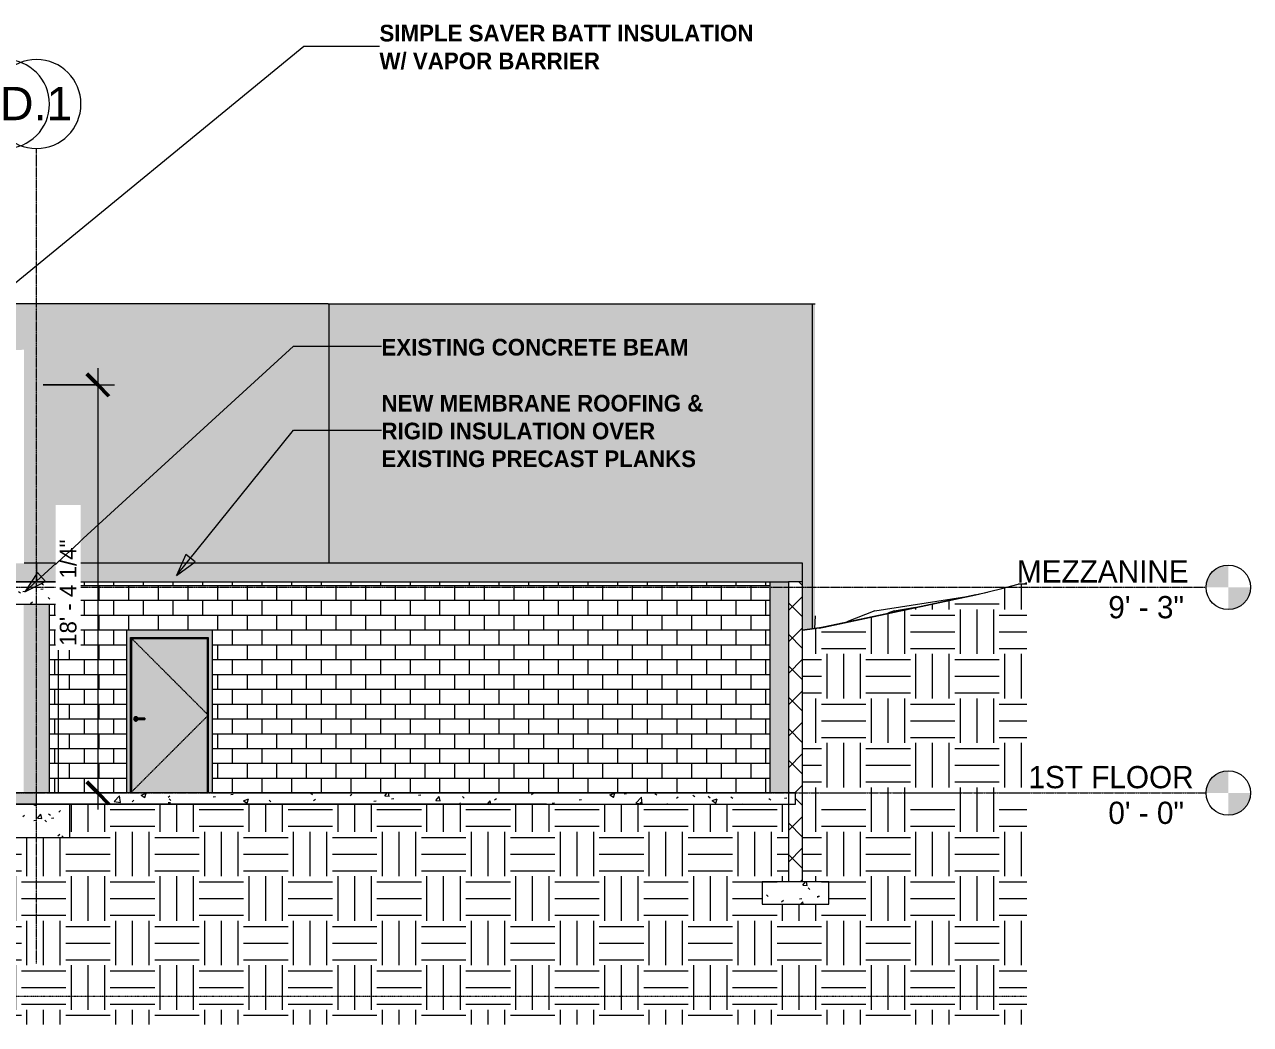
# Model space of a CAD drawing. Header units: inches. Extents: x -12060 to -7983, y -201 to 456.
# Drawn here: x -10807 to -10145, y -125 to 415 of the extents above; entities that cross this region are included whole.
import ezdxf

# ---------------------------------------------------------------- set-up
doc = ezdxf.new("R2010")
doc.units = ezdxf.units.IN
doc.header["$MEASUREMENT"] = 0
for name, pattern in [('Aligning Line 1_8_', [0.25, 0.125, -0.125]), ('Dash 1_16_', [0.125, 0.0625, -0.0625]), ('Grid Line 1_2_', [0.875, 0.5, -0.125, 0.125, -0.125])]:
    doc.linetypes.add(name, pattern=pattern)
for name, color, linetype, lineweight in [('A-ANNO-DIMS', 211, 'Continuous', 9), ('A-ANNO-DIMS-96', 211, 'Continuous', 9), ('A-DOOR', 31, 'Continuous', 13), ('A-DOOR-FRAM', 31, 'Continuous', 13), ('A-FLOR-LEVL', 51, 'Continuous', 9), ('A-ROOF', 132, 'Continuous', 13), ('A-WALL', 113, 'Continuous', 13), ('A-WALL-PATT', 111, 'Continuous', 13), ('C-BLDG-PADS', 91, 'Continuous', 13), ('C-TOPO', 7, 'Continuous', 9), ('G-ANNO-SYMB', 111, 'Aligning Line 1_8_', 9), ('G-ANNO-TEXT', 231, 'Continuous', 9), ('S-BEAM', 12, 'Continuous', 13), ('S-COLS', 52, 'Continuous', 13), ('S-FNDN', 32, 'Continuous', 13), ('S-GRID', 1, 'Continuous', 9), ('S-GRID-IDEN', 1, 'Continuous', 9)]:
    doc.layers.add(name, color=color, linetype=linetype, lineweight=lineweight)
doc.styles.add('Arial', font='arial.ttf', dxfattribs={"height": 18})
doc.styles.add('Century Gothic', font='ufonts.com_century-gothic.ttf', dxfattribs={"height": 12})
doc.styles.add('Century Gothic_1', font='ufonts.com_century-gothic.ttf', dxfattribs={"height": 9})
doc.styles.add('Century Gothic_B', font='GOTHICB.TTF', dxfattribs={"height": 9})
doc.dimstyles.new('OD__1_16__Tol__', dxfattribs={"dimscale": 12, "dimtxt": 9.397514, "dimasz": 1, "dimexe": 0.75, "dimexo": 0.5, "dimgap": 0.75, "dimtad": 1, "dimdec": 4, "dimrnd": 0.0625, "dimzin": 3, "dimdsep": 46, "dimlunit": 4, "dimtxsty": 'Century Gothic_1', "dimblk1": 'OBLIQUE', "dimblk2": 'OBLIQUE', "dimsah": 1, "dimcen": 0.09, "dimdle": 0.75, "dimazin": 0, "dimtfac": 1, "dimtdec": 4, "dimtix": 1, "dimtmove": 0, "dimatfit": 3, "dimfxl": 1, "dimtvp": 1, "dimtfill": 1, "dimfrac": 2, "dimtolj": 1, "dimtzin": 0, "dimarcsym": 2})
pattern_1 = [(50, (-11096.608, 126), (27.5427, -2.4099), [2.88, -31.68]), (355, (-11096.608, 126), (-5.3278, 28.8843), [2.304, -25.344]), (100.451, (-11094.313, 125.8), (22.2153, 26.4739), [2.448, -26.924]), (46.184, (-11096.608, 133.68), (40.9819, -6.3564), [4.32, -47.52]), (96.636, (-11093.193, 133.15), (35.8907, 37.4062), [3.671, -40.386]), (351.184, (-11096.61, 133.68), (35.891, 37.4062), [3.456, -38.016]), (21, (-11092.768, 131.76), (22.92104, -15.4607), [2.88, -31.68]), (326, (-11092.768, 131.76), (9.3435, 27.8457), [2.304, -25.344]), (71.451, (-11090.858, 130.472), (32.2648, 12.3844), [2.448, -26.924]), (37.5, (-11096.608, 126), (0.46686, 12.78271), [1.267, -23.77, 1.267, -24.461, -25.44]), (37.5, (-11096.608, 126), (0.46686, 12.78271), [-50.765, 1.267, -24.173]), (7.5, (-11096.608, 126), (10.1016, 15.1451), [1.267, -13.402, 1.267, -23.194, -9.696]), (7.5, (-11096.608, 126), (10.1016, 15.1451), [-39.13, 1.267, -8.429]), (327.5, (-11105.171, 126), (20.49916, -0.86578), [1.267, -8.333, 1.267, -28.685, -39.744]), (327.5, (-11105.171, 126), (20.49916, -0.86578), [-39.552, 1.267, -38.477]), (317.5, (-11109.011, 126), (22.3948, 3.8443), [1.267, -11.213, 1.267, -18.624, -28.224]), (317.5, (-11109.011, 126), (22.3948, 3.8443), [-32.371, 1.267, -26.957])]
pattern_2 = [(0, (-11096.608, 126), (24, 24), [24, -24]), (0, (-11096.608, 135), (24, 24), [24, -24]), (0, (-11096.608, 144), (24, 24), [24, -24]), (90, (-11093.608, 147), (-24, 24), [24, -24]), (90, (-11084.608, 147), (-24, 24), [24, -24]), (90, (-11075.608, 147), (-24, 24), [24, -24])]

# ---------------------------------------------------------------- blocks, each defined once
blk = doc.blocks.new('Conc Beam - Conc Beam-1196117-BUILDING SECTION - NORTH_SOUTH - LOOKING EAST')
at = {"layer": 'S-BEAM', "lineweight": 9}
h = blk.add_hatch(dxfattribs=at)
h.set_pattern_fill('FP_2', color=8, style=0, pattern_type=2)
h.set_pattern_definition(pattern_1)
h.paths.add_polyline_path([(-10811.9, 102), (-10787.9, 102), (-10784.9, 104), (-10784.9, 114), (-10815.9, 114), (-10815.9, 104.67)], flags=0)
for p, q in [((-10784.9, 114), (-10815.9, 114)), ((-10815.9, 114), (-10815.9, 104.67)), ((-10784.9, 104), (-10784.9, 114)), ((-10815.9, 104.67), (-10811.9, 102)), ((-10811.9, 102), (-10787.9, 102)), ((-10787.9, 102), (-10784.9, 104))]:
    blk.add_line(p, q, dxfattribs=at)
blk = doc.blocks.new('Walls 1 - Walls 1-1277454-BUILDING SECTION - NORTH_SOUTH - LOOKING EAST')
at = {"layer": 'A-ROOF', "lineweight": 9}
for points in [[(-11921.31, -32.97), (-11915.82, -32.89), (-11915.82, 264), (-11927.3, 264), (-11927.3, -32.92)], [(-10642.37, 124), (-10642.37, 264), (-10642.99, 264), (-10642.99, 124)], [(-10386.77, 87.86), (-10381.41, 88.66), (-10381.41, 264), (-10642.37, 264), (-10642.37, 124), (-10386.77, 124), (-10386.77, 89.58)], [(-10381.41, 88.66), (-10380.37, 88.81), (-10380.08, 95.68), (-10380.08, 264), (-10381.41, 264), (-10381.41, 89.58)], [(-11323.4, 0), (-11264.9, 0), (-11264.9, 84), (-11324.4, 84), (-11324.4, 83), (-11323.4, 83), (-11323.4, 80)]]:
    blk.add_hatch(color=254, dxfattribs=at).paths.add_polyline_path(points, flags=0)
h = blk.add_hatch(color=254, dxfattribs=at)
h.paths.add_polyline_path([(-11810.77, -31.51), (-11774.15, -31.03), (-11774.15, -6), (-11810.77, -6.01), (-11810.77, -31.37)], flags=0)
h.paths.add_polyline_path([(-11774.15, 0), (-11774.15, 90), (-11778.92, 90), (-11778.92, 0)], flags=0)
h.paths.add_polyline_path([(-11842.92, 0), (-11842.92, 102), (-11840.92, 102), (-11840.92, 98), (-11840.67, 98), (-11840.64, 139.44), (-11840.57, 139.62), (-11840.45, 139.78), (-11840.29, 139.9), (-11840.11, 139.97), (-11839.72, 140), (-11782.57, 140), (-11782.45, 140.08), (-11782.29, 140.1), (-11782.07, 140.06), (-11781.91, 140), (-11774.95, 139.97), (-11774.77, 139.9), (-11774.62, 139.78), (-11774.5, 139.62), (-11774.41, 139.37), (-11774.4, 139.25), (-11774.42, 139.06), (-11774.5, 138.87), (-11774.71, 138.64), (-11774.9, 138.55), (-11774.95, 138.53), (-11774.9, 138.5), (-11774.65, 138.5), (-11774.65, 102), (-11774.15, 102), (-11774.15, 168.34), (-11774.79, 168.34), (-11774.74, 168.29), (-11774.87, 168.17), (-11774.58, 167.85), (-11774.94, 167.52), (-11775.76, 168.44), (-11783.4, 168.44), (-11783.35, 176.85), (-11783.36, 176.87), (-11783.69, 177.24), (-11783.33, 177.56), (-11783.04, 177.24), (-11782.91, 177.36), (-11783, 177.46), (-11774.15, 177.46), (-11774.15, 264), (-11915.82, 264), (-11915.82, 0), (-11849.41, 0)], flags=0)
h.paths.add_polyline_path([(-11839.17, 98), (-11837.67, 98), (-11837.67, 103), (-11839.17, 103), (-11839.17, 100.6)], flags=0)
h.paths.add_polyline_path([(-11822.65, 98), (-11785.67, 98), (-11785.67, 103), (-11822.65, 103), (-11822.65, 100.6)], flags=0)
h.paths.add_polyline_path([(-11823.65, 98), (-11823.65, 103), (-11836.17, 103), (-11836.17, 98)], flags=0)
h.paths.add_polyline_path([(-11784.17, 98), (-11782.67, 98), (-11782.67, 103), (-11784.17, 103), (-11784.17, 98.84)], flags=0)
h.paths.add_polyline_path([(-11781.17, 98), (-11780.92, 98), (-11780.92, 102), (-11775.65, 102), (-11775.65, 103), (-11781.17, 103), (-11781.17, 100.6)], flags=0)
h.paths.add_polyline_path([(-11822.65, 104), (-11785.67, 104), (-11785.67, 108), (-11822.65, 108), (-11822.65, 107.65)], flags=0)
h.paths.add_polyline_path([(-11780.92, 104), (-11775.65, 104), (-11775.65, 108), (-11781.17, 108), (-11781.17, 104)], flags=0)
h.paths.add_polyline_path([(-11839.17, 104), (-11837.67, 104), (-11837.67, 108), (-11839.17, 108), (-11839.17, 104.13)], flags=0)
h.paths.add_polyline_path([(-11782.67, 104), (-11782.67, 108), (-11784.17, 108), (-11784.17, 104), (-11782.89, 104)], flags=0)
h.paths.add_polyline_path([(-11836.17, 104), (-11823.65, 104), (-11823.65, 108), (-11836.17, 108), (-11836.17, 107.65)], flags=0)
h.paths.add_polyline_path([(-11782.67, 109), (-11782.67, 113), (-11784.17, 113), (-11784.17, 109), (-11782.89, 109)], flags=0)
h.paths.add_polyline_path([(-11823.65, 109), (-11823.65, 113), (-11836.17, 113), (-11836.17, 109), (-11829.94, 109)], flags=0)
h.paths.add_polyline_path([(-11822.65, 109), (-11785.67, 109), (-11785.67, 113), (-11822.65, 113), (-11822.65, 111.18)], flags=0)
h.paths.add_polyline_path([(-11775.65, 109), (-11775.65, 113), (-11781.17, 113), (-11781.17, 109), (-11778.02, 109)], flags=0)
h.paths.add_polyline_path([(-11837.67, 109), (-11837.67, 113), (-11839.17, 113), (-11839.17, 109)], flags=0)
h.paths.add_polyline_path([(-11837.67, 114), (-11837.67, 118), (-11839.17, 118), (-11839.17, 114)], flags=0)
h.paths.add_polyline_path([(-11823.65, 114), (-11823.65, 118), (-11836.17, 118), (-11836.17, 114), (-11829.94, 114)], flags=0)
h.paths.add_polyline_path([(-11822.65, 114), (-11785.67, 114), (-11785.67, 118), (-11822.65, 118), (-11822.65, 114.7)], flags=0)
h.paths.add_polyline_path([(-11781.17, 114), (-11775.65, 114), (-11775.65, 118), (-11781.17, 118), (-11781.17, 114.7)], flags=0)
h.paths.add_polyline_path([(-11784.17, 114), (-11782.67, 114), (-11782.67, 118), (-11784.17, 118), (-11784.17, 114.7)], flags=0)
h.paths.add_polyline_path([(-11822.65, 119), (-11785.67, 119), (-11785.67, 123), (-11822.65, 123), (-11822.65, 121.75)], flags=0)
h.paths.add_polyline_path([(-11778.34, 119), (-11775.65, 119), (-11775.65, 123), (-11781.17, 123), (-11781.17, 119)], flags=0)
h.paths.add_polyline_path([(-11784.17, 119), (-11782.67, 119), (-11782.67, 123), (-11784.17, 123), (-11784.17, 121.75)], flags=0)
h.paths.add_polyline_path([(-11836.17, 119), (-11823.65, 119), (-11823.65, 123), (-11836.17, 123), (-11836.17, 121.75)], flags=0)
h.paths.add_polyline_path([(-11839.17, 119), (-11837.67, 119), (-11837.67, 123), (-11839.17, 123), (-11839.17, 121.75)], flags=0)
h.paths.add_polyline_path([(-11816.96, 124), (-11785.67, 124), (-11785.67, 128), (-11822.65, 128), (-11822.65, 124)], flags=0)
h.paths.add_polyline_path([(-11836.17, 124), (-11823.65, 124), (-11823.65, 128), (-11836.17, 128), (-11836.17, 125.27)], flags=0)
h.paths.add_polyline_path([(-11839.17, 124), (-11837.67, 124), (-11837.67, 128), (-11839.17, 128), (-11839.17, 125.27)], flags=0)
h.paths.add_polyline_path([(-11775.65, 124), (-11775.65, 128), (-11781.17, 128), (-11781.17, 124), (-11778.02, 124)], flags=0)
h.paths.add_polyline_path([(-11784.17, 124), (-11782.67, 124), (-11782.67, 128), (-11784.17, 128), (-11784.17, 125.27)], flags=0)
h.paths.add_polyline_path([(-11838.23, 129), (-11837.67, 129), (-11837.7, 133), (-11839.17, 133), (-11839.17, 129)], flags=0)
h.paths.add_polyline_path([(-11797.49, 129), (-11785.67, 129), (-11785.67, 132.5), (-11822.65, 132.5), (-11822.65, 129), (-11803.98, 129)], flags=0)
h.paths.add_polyline_path([(-11778.02, 129), (-11775.65, 129), (-11775.65, 133), (-11777.44, 133), (-11777.5, 132.87), (-11777.62, 132.72), (-11777.77, 132.6), (-11778.02, 132.52), (-11778.34, 132.5), (-11781.17, 132.5), (-11781.17, 129), (-11779.76, 129)], flags=0)
h.paths.add_polyline_path([(-11784.17, 129), (-11782.67, 129), (-11782.67, 132.5), (-11784.17, 132.5), (-11784.17, 130.64)], flags=0)
h.paths.add_polyline_path([(-11836.17, 129), (-11823.65, 129), (-11823.65, 132.5), (-11836.17, 132.5), (-11836.17, 132.32)], flags=0)
h.paths.add_polyline_path([(-11836.92, 134), (-11823.65, 134), (-11823.65, 138.5), (-11839.17, 138.5), (-11839.17, 134), (-11837.11, 134)], flags=0)
h.paths.add_polyline_path([(-11783.61, 134), (-11782.67, 134), (-11782.67, 138.5), (-11822.65, 138.5), (-11822.65, 134), (-11784.39, 134)], flags=0)
h.paths.add_polyline_path([(-11781.17, 134), (-11775.65, 134), (-11775.65, 138.5), (-11781.17, 138.46), (-11781.17, 134.4)], flags=0)
at = {"layer": 'A-ROOF', "color": 8, "lineweight": 9}
for p, q in [((-11927.3, 264), (-11915.82, 264)), ((-11915.82, 264), (-11774.15, 264)), ((-11915.82, 264), (-11915.82, -32.89)), ((-11774.15, 177.46), (-11774.15, 264)), ((-10643.01, 264), (-10642.37, 264)), ((-10642.37, 264), (-10381.41, 264)), ((-10642.37, 124), (-10642.37, 264)), ((-10381.41, 264), (-10380.08, 264)), ((-10381.41, 88.66), (-10381.41, 264)), ((-11774.15, 102), (-11774.15, 168.34)), ((-11774.15, 0), (-11774.15, 90)), ((-11774.15, -31.03), (-11774.15, -6))]:
    blk.add_line(p, q, dxfattribs=at)
blk = doc.blocks.new('Door-Passage-Single-Flush - 42_ x 84_-1396077-BUILDING SECTION - NORTH_SOUTH - LOOKING EAST')
at = {"layer": 'A-DOOR', "lineweight": 9}
h = blk.add_hatch(color=33, dxfattribs=at)
h.paths.add_polyline_path([(-10749.02, 0), (-10708.27, 0), (-10708.27, 83.38), (-10749.02, 83.38), (-10749.02, 2.58)], flags=0)
h.paths.add_polyline_path([(-10746.79, 38.82), (-10747.1, 38.86), (-10747.38, 38.98), (-10747.63, 39.16), (-10747.81, 39.41), (-10747.93, 39.69), (-10747.97, 40), (-10747.93, 40.31), (-10747.73, 40.69), (-10747.63, 40.84), (-10747.38, 41.02), (-10747.1, 41.14), (-10746.79, 41.18), (-10746.48, 41.14), (-10746.2, 41.02), (-10745.96, 40.84), (-10745.77, 40.59), (-10745.65, 40.39), (-10741.97, 40.38), (-10741.97, 39.61), (-10745.69, 39.61), (-10745.77, 39.41), (-10746, 39.13), (-10746.2, 38.98), (-10746.48, 38.86)], flags=0)
h = blk.add_hatch(color=10, dxfattribs=at)
h.paths.add_polyline_path([(-10746.1, 39.61), (-10746.14, 39.66), (-10746.11, 39.62)], flags=0)
h.paths.add_polyline_path([(-10746.79, 38.82), (-10746.48, 38.86), (-10746.2, 38.98), (-10745.96, 39.16), (-10745.77, 39.41), (-10745.72, 39.61), (-10746.17, 39.62), (-10746.44, 39.62), (-10746.79, 39.64), (-10746.99, 39.74), (-10747.03, 39.8), (-10747.03, 40.2), (-10746.86, 40.35), (-10746.68, 40.39), (-10746.35, 40.35), (-10745.91, 40.39), (-10745.69, 40.39), (-10745.85, 40.69), (-10746, 40.87), (-10746.2, 41.02), (-10746.48, 41.14), (-10746.79, 41.18), (-10747.1, 41.14), (-10747.38, 41.02), (-10747.63, 40.84), (-10747.81, 40.59), (-10747.93, 40.31), (-10747.97, 40), (-10747.93, 39.69), (-10747.81, 39.41), (-10747.63, 39.16), (-10747.38, 38.98), (-10747.1, 38.86)], flags=0)
h.paths.add_polyline_path([(-10746.1, 39.8), (-10746.14, 40.07), (-10746.16, 40), (-10746.13, 39.9)], flags=0)
h = blk.add_hatch(color=10, dxfattribs=at)
h.paths.add_polyline_path([(-10746.47, 40), (-10746.1, 39.66), (-10746.13, 39.9), (-10746.16, 40), (-10746.38, 40)], flags=0)
h.paths.add_polyline_path([(-10746.1, 39.61), (-10746.48, 40), (-10747.05, 40), (-10746.99, 39.74), (-10746.86, 39.65), (-10746.68, 39.61), (-10746.35, 39.65), (-10746.17, 39.62)], flags=0)
h = blk.add_hatch(color=10, dxfattribs=at)
h.paths.add_polyline_path([(-10746.48, 40), (-10746.46, 40.01), (-10746.17, 40.38), (-10746.44, 40.38), (-10746.79, 40.36), (-10746.99, 40.26), (-10747.04, 40.12), (-10747.02, 40), (-10746.48, 40)], flags=0)
h.paths.add_polyline_path([(-10746.16, 40), (-10746.1, 40.34), (-10746.14, 40.34), (-10746.47, 40), (-10746.23, 40)], flags=0)
for points in [[(-10746.1, 40), (-10741.97, 40), (-10741.97, 40.39), (-10746.1, 40.38), (-10746.1, 40.06)], [(-10745.72, 39.61), (-10741.97, 39.62), (-10741.97, 40), (-10746.1, 40), (-10746.09, 39.61), (-10745.77, 39.61)]]:
    blk.add_hatch(color=10, dxfattribs=at).paths.add_polyline_path(points, flags=0)
at = {"layer": 'A-DOOR-FRAM', "lineweight": 9}
for points in [[(-10749.65, 0), (-10749.65, 84), (-10707.65, 84), (-10707.65, 0), (-10705.65, 0), (-10705.65, 88), (-10751.65, 88), (-10751.65, 0)], [(-10749.65, 0), (-10749.02, 0), (-10749.02, 83.38), (-10708.27, 83.38), (-10708.27, 0), (-10707.65, 0), (-10707.65, 84), (-10749.65, 84), (-10749.65, 1.97)]]:
    blk.add_hatch(color=254, dxfattribs=at).paths.add_polyline_path(points, flags=0)
at = {"layer": 'A-DOOR', "color": 8, "linetype": 'Dash 1_16_', "lineweight": 9}
for p, q in [((-10749.65, 84), (-10707.65, 42)), ((-10707.65, 42), (-10749.65, 0))]:
    blk.add_line(p, q, dxfattribs=at)
at = {"layer": 'A-DOOR', "color": 8, "lineweight": 9}
for p, q in [((-10741.97, 40.39), (-10746.1, 40.39)), ((-10741.97, 40.39), (-10741.97, 40)), ((-10741.97, 40), (-10741.97, 39.61)), ((-10746.1, 39.61), (-10741.97, 39.61))]:
    blk.add_line(p, q, dxfattribs=at)
at = {"layer": 'A-DOOR', "color": 8, "lineweight": 9, "flags": 128}
for points in [[(-10746.1, 40.39), (-10746.13, 40.39), (-10746.15, 40.39), (-10746.17, 40.39), (-10746.2, 40.39), (-10746.22, 40.39), (-10746.24, 40.39), (-10746.26, 40.39), (-10746.29, 40.39), (-10746.31, 40.39), (-10746.33, 40.39), (-10746.35, 40.39), (-10746.37, 40.39), (-10746.4, 40.39), (-10746.42, 40.39), (-10746.44, 40.39), (-10746.45, 40.39), (-10746.47, 40.39), (-10746.49, 40.39), (-10746.51, 40.39), (-10746.53, 40.39), (-10746.54, 40.39), (-10746.56, 40.39), (-10746.57, 40.39), (-10746.59, 40.39), (-10746.6, 40.39), (-10746.61, 40.39), (-10746.62, 40.39), (-10746.63, 40.39), (-10746.64, 40.39), (-10746.65, 40.39), (-10746.66, 40.39), (-10746.67, 40.39), (-10746.67, 40.39), (-10746.68, 40.39), (-10746.68, 40.39), (-10746.69, 40.39), (-10746.69, 40.39), (-10746.69, 40.39), (-10746.69, 40.39)], [(-10746.69, 39.61), (-10746.69, 39.61), (-10746.69, 39.61), (-10746.69, 39.61), (-10746.68, 39.61), (-10746.68, 39.61), (-10746.68, 39.61), (-10746.67, 39.61), (-10746.66, 39.61), (-10746.65, 39.61), (-10746.65, 39.61), (-10746.64, 39.61), (-10746.63, 39.61), (-10746.61, 39.61), (-10746.6, 39.61), (-10746.59, 39.61), (-10746.58, 39.61), (-10746.56, 39.61), (-10746.55, 39.61), (-10746.53, 39.61), (-10746.51, 39.61), (-10746.5, 39.61), (-10746.48, 39.61), (-10746.46, 39.61), (-10746.44, 39.61), (-10746.42, 39.61), (-10746.4, 39.61), (-10746.38, 39.61), (-10746.36, 39.61), (-10746.34, 39.61), (-10746.32, 39.61), (-10746.29, 39.61), (-10746.27, 39.61), (-10746.25, 39.61), (-10746.23, 39.61), (-10746.2, 39.61), (-10746.18, 39.61), (-10746.16, 39.61), (-10746.13, 39.61), (-10746.11, 39.61), (-10746.1, 39.61)]]:
    blk.add_lwpolyline(points, dxfattribs=at)
at = {"layer": 'A-DOOR', "color": 8, "lineweight": 9}
for centre, radius, start, end in [((-10746.79, 40), 1.18, 19.63434, 180), ((-10746.79, 40), 1.18, 180, 340.43675), ((-10746.69, 40), 0.394, 150, 180), ((-10746.69, 40), 0.394, 180, 210), ((-10746.69, 40), 0.394, 90, 105), ((-10746.69, 40), 0.394, 255, 270)]:
    blk.add_arc(centre, radius, start, end, dxfattribs=at)
at = {"layer": 'A-DOOR-FRAM', "color": 8, "lineweight": 9}
for p, q in [((-10749.65, 84), (-10707.65, 84)), ((-10749.65, 0), (-10749.65, 84)), ((-10749.02, 83.38), (-10708.27, 83.38)), ((-10749.02, 0), (-10749.02, 83.38)), ((-10708.27, 83.38), (-10708.27, 0)), ((-10707.65, 84), (-10707.65, 0))]:
    blk.add_line(p, q, dxfattribs=at)
blk = doc.blocks.new('Level - Level Head - Circle-50818-BUILDING SECTION - NORTH_SOUTH - LOOKING EAST')
at = {"layer": 'A-FLOR-LEVL'}
h = blk.add_hatch(color=256, dxfattribs=at)
edge = h.paths.add_edge_path(flags=0)
edge.add_line((-10156.98, 0), (-10168.98, 0))
edge.add_arc((-10156.98, 0), 12, 90, 180, ccw=False)
edge.add_line((-10156.98, 12), (-10156.98, 0))
h = blk.add_hatch(color=256, dxfattribs=at)
edge = h.paths.add_edge_path(flags=0)
edge.add_line((-10156.98, -12), (-10156.98, 0))
edge.add_line((-10156.98, 0), (-10144.98, 0))
edge.add_arc((-10156.98, 0), 12, 270, 360, ccw=False)
blk.add_circle((-10156.98, 0), 12, dxfattribs=at)
blk = doc.blocks.new('Grid - Grid Head - Circle-50561-BUILDING SECTION - NORTH_SOUTH - LOOKING EAST')
at = {"layer": 'S-GRID-IDEN'}
for start, end in [(360, 180), (180, 360)]:
    blk.add_arc((-10800.4, 371.84), 24, start, end, dxfattribs=at)
blk = doc.blocks.new('DIMBLOCK1-BUILDING SECTION - NORTH_SOUTH - LOOKING EAST')
at = {"layer": 'A-ANNO-DIMS-96', "lineweight": 50}
for p, q in [((-10767.29, 220.22), (-10773.29, 226.22)), ((-10767.29, 220.22), (-10761.29, 214.22)), ((-10767.29, 0), (-10773.29, 6)), ((-10767.29, 0), (-10761.29, -6))]:
    blk.add_line(p, q, dxfattribs=at)
at = {"layer": 'A-ANNO-DIMS-96'}
for p, q in [((-10767.29, 229.22), (-10767.29, -9)), ((-10796.85, 220.22), (-10758.29, 220.22)), ((-10767.29, 220.22), (-10796.85, 220.22)), ((-10764.81, 0), (-10776.29, 0)), ((-10767.29, 0), (-10764.81, 0))]:
    blk.add_line(p, q, dxfattribs=at)
at = {"layer": 'A-ANNO-DIMS-96', "color": 0, "insert": (-10787.83, 79.38), "char_height": 9, "width": 73.7481, "attachment_point": 1, "rotation": 90, "line_spacing_factor": 0.984502, "style": 'Century Gothic_1', "bg_fill": 3, "box_fill_scale": 1.25, "bg_fill_color": 256, "bg_fill_true_color": 13158600, "bg_fill_transparency": 0}
blk.add_mtext('18\' - 4 1/4"', dxfattribs=at)
blk = doc.blocks.new('_Oblique')
at = {"color": 0, "linetype": 'ByBlock', "lineweight": -2}
blk.add_line((-0.5, -0.5), (0.5, 0.5), dxfattribs=at)

msp = doc.modelspace()

# ---------------------------------------------------------------- hatches: boundary and pattern name
at = {"layer": 'A-ROOF', "lineweight": 9}
for color, points in [(8, [(-10813.07721, 114), (-10800.39539, 114), (-10800.39539, 124), (-10817.39539, 124), (-10817.39539, 114), (-10815.89539, 114)]), (161, [(-10800.39539, 114), (-10386.77039, 114), (-10386.77039, 124), (-10800.39539, 124)])]:
    msp.add_hatch(color=color, dxfattribs=at).paths.add_polyline_path(points, flags=0)
at = {"layer": 'A-WALL'}
msp.add_hatch(color=254, dxfattribs=at).paths.add_polyline_path([(-10394.39539, 0), (-10394.39539, 114), (-10404.39539, 114), (-10404.39539, 0)], flags=0)
at = {"layer": 'A-WALL-PATT', "lineweight": 9}
h = msp.add_hatch(dxfattribs=at)
h.set_pattern_fill('FP_9', color=9, style=0, pattern_type=2)
h.set_pattern_definition([(0, (-11774.145, 0), (0, 8), []), (90, (-11774.145, 0), (-8, 8), [8, -8])])
h.paths.add_polyline_path([(-11774.14539, -31.02607), (-11768.39539, -30.95022), (-11768.39539, -30), (-11770.64539, -30), (-11770.64539, -6), (-11774.14539, -6), (-11774.14539, -30.8447)], flags=0)
h.paths.add_polyline_path([(-11750.41492, 0), (-11420.89539, 0), (-11420.89539, 111), (-11376.70054, 111), (-11376.70054, 150.875), (-11375.88804, 150.875), (-11375.88804, 151.875), (-11353.01304, 151.875), (-11353.01304, 150.875), (-11352.20054, 150.875), (-11352.20054, 145.25), (-11351.20054, 145.21593), (-11351.20054, 143.25), (-11352.20054, 143.25), (-11352.20054, 141.75), (-11351.20054, 141.71651), (-11351.20054, 141.25), (-11352.20054, 141.25), (-11352.20054, 130.25), (-11351.20054, 130.21593), (-11351.20054, 128.25), (-11352.20054, 128.25), (-11352.20054, 111), (-11304.70054, 111), (-11304.70054, 150.875), (-11303.88804, 150.875), (-11303.88804, 151.875), (-11281.01304, 151.875), (-11281.01304, 150.875), (-11280.20054, 150.875), (-11280.20054, 145.25), (-11279.20054, 145.21593), (-11279.20054, 143.25), (-11280.20054, 143.25), (-11280.20054, 141.75), (-11279.20054, 141.71651), (-11279.20054, 141.25), (-11280.20054, 141.25), (-11280.20054, 130.25), (-11279.20054, 130.21593), (-11279.20054, 128.25), (-11280.20054, 128.25), (-11280.20054, 111), (-11259.64539, 111), (-11259.64539, 114.66399), (-11257.64539, 114.66399), (-11257.64539, 149.45455), (-11255.64539, 149.45455), (-11255.64539, 112.45455), (-11223.64539, 112.45455), (-11223.64539, 149.45455), (-11221.64539, 149.45455), (-11221.64539, 114.66399), (-11219.64539, 114.66399), (-11219.64539, 111), (-11150.14539, 111), (-11150.14539, 194), (-11149.14539, 194), (-11149.14539, 208.86889), (-11170.27725, 208.92179), (-11170.30836, 209.03992), (-11411.27634, 204.01975), (-11411.30374, 203.95911), (-11750.12104, 188.83998), (-11750.41492, 202.94629), (-11750.41492, 16.02534)], flags=0)
h.paths.add_polyline_path([(-10827.37586, 228.28697), (-10818.02039, 228.28697), (-10818.04661, 228.48133), (-10826.81727, 228.29861)], flags=0)
h.paths.add_polyline_path([(-10994.77818, 0), (-10979.89539, 0), (-10979.89539, 96), (-10827.37586, 96), (-10827.37586, 228.28697), (-10827.81757, 228.27777), (-10827.41857, 208.06346), (-10994.77818, 208.48244), (-10994.77818, 38.26985)], flags=0)
h.paths.add_polyline_path([(-11771.52662, 0), (-11770.64539, 0), (-11770.64539, 39.6063), (-11771.87651, 39.63736), (-11772.02619, 39.7422), (-11772.07296, 39.80315), (-11772.07296, 40.19685), (-11771.90378, 40.35134), (-11771.72887, 40.37692), (-11771.51695, 40.38772), (-11770.64539, 40.3937), (-11770.64539, 168.33689), (-11774.14539, 168.33689), (-11774.14539, 102), (-11772.14539, 102), (-11772.14539, 90), (-11774.14539, 90), (-11774.14539, 0)], flags=0)
h.paths.add_polyline_path([(-11771.7221, 39.68108), (-11771.74165, 39.72161), (-11771.72312, 39.68286)], flags=0)
h.paths.add_polyline_path([(-11771.14145, 39.80315), (-11771.17247, 40.0994), (-11771.20244, 39.99474), (-11771.17168, 39.8981)], flags=0)
h.paths.add_polyline_path([(-11265.253, 84), (-11264.89539, 84), (-11264.89539, 96), (-11260.27039, 96), (-11260.27039, 98.25), (-11324.39539, 98.25), (-11324.39539, 84), (-11278.23437, 84)], flags=0)
h.paths.add_polyline_path([(-11096.49512, 96), (-11047.27818, 96), (-11047.27818, 98.25), (-11219.64539, 98.25), (-11219.64539, 96), (-11126.47821, 96)], flags=0)
h.paths.add_polyline_path([(-10643.00784, 124), (-10642.9944, 124), (-10643.00784, 264), (-11070.14539, 264), (-11070.14539, 242.58785), (-11069.14539, 242.56869), (-11069.14539, 241.46285), (-11070.14539, 241.46285), (-11070.14539, 240.03459), (-11069.14539, 240.01586), (-11069.14539, 239.67237), (-11070.14539, 239.67237), (-11070.14539, 237.63489), (-11068.14539, 237.63489), (-11068.14539, 233.77322), (-10807.14539, 239.21072), (-10807.14539, 124), (-10681.09112, 124)], flags=0)
h.paths.add_polyline_path([(-11771.52662, 177.46189), (-11770.64539, 177.46189), (-11770.64539, 219.1378), (-11421.46182, 226.41246), (-11421.46182, 230.95696), (-11419.46182, 230.95696), (-11419.46182, 260.36696), (-11416.47447, 260.36696), (-11416.47447, 260.72696), (-11380.66791, 260.72696), (-11380.66791, 260.36696), (-11377.68057, 260.36696), (-11377.68057, 235.90993), (-11376.68057, 235.89076), (-11376.68057, 234.78493), (-11377.68057, 234.78493), (-11377.68057, 233.35667), (-11376.68057, 233.33794), (-11376.68057, 232.99445), (-11377.68057, 232.99445), (-11377.68057, 230.95696), (-11375.68057, 230.95696), (-11375.68057, 227.36623), (-11267.68057, 229.61623), (-11267.68057, 233.92065), (-11265.68057, 233.92065), (-11265.68057, 263.33065), (-11262.69322, 263.33065), (-11262.69322, 263.69065), (-11226.88666, 263.69065), (-11226.88666, 263.33065), (-11223.89932, 263.33065), (-11223.89932, 238.87362), (-11222.89932, 238.85446), (-11222.89932, 237.74862), (-11223.89932, 237.74862), (-11223.89932, 236.32036), (-11222.89932, 236.30163), (-11222.89932, 235.95814), (-11223.89932, 235.95814), (-11223.89932, 233.92065), (-11221.89932, 233.92065), (-11221.89932, 230.57001), (-11103.10532, 233.04489), (-11113.92664, 233.04489), (-11113.92664, 237.63489), (-11111.92664, 237.63489), (-11111.92664, 264), (-11774.14539, 264), (-11774.14539, 177.46189)], flags=0)
h.paths.add_polyline_path([(-11750.54217, 208.84906), (-11750.53817, 208.86208), (-11750.54217, 209.05434), (-11758.54525, 208.84906), (-11750.97352, 208.84906)], flags=0)
h.paths.add_polyline_path([(-11750.52004, 209.0548), (-11411.52713, 216.05776), (-11411.52837, 216.11713), (-11748.80922, 209.09044)], flags=0)
h = msp.add_hatch(dxfattribs=at)
h.set_pattern_fill('FP_1', color=9, style=0, pattern_type=2)
h.set_pattern_definition([(0, (-10390.583, 0), (0, 8), []), (90, (-10390.583, 0), (-8, 8), [8, -8])])
h.paths.add_polyline_path([(-10793.39539, 0), (-10751.64539, 0), (-10751.64539, 88), (-10705.64539, 88), (-10705.64539, 0), (-10404.39539, 0), (-10404.39539, 114), (-10784.89539, 114), (-10784.89539, 104), (-10787.89539, 102), (-10793.39539, 102), (-10793.39539, 16.02534)], flags=0)
h = msp.add_hatch(dxfattribs=at)
h.set_pattern_fill('FP_8', color=8, style=0, pattern_type=2)
h.set_pattern_definition([(45, (-11096.608, 126), (-8.48528, 8.48528), []), (135, (-11096.608, 126), (-8.48528, -8.48528), [])])
h.paths.add_polyline_path([(-10390.58289, -48), (-10386.77039, -48), (-10386.77039, 114), (-10394.39539, 114), (-10394.39539, 0), (-10390.58289, 0), (-10390.58289, -6), (-10394.39539, -6.00628), (-10394.39539, -48)], flags=0)
at = {"layer": 'C-BLDG-PADS', "lineweight": 9}
h = msp.add_hatch(dxfattribs=at)
h.set_pattern_fill('FP_2', style=0, pattern_type=2)
h.set_pattern_definition(pattern_1)
h.paths.add_polyline_path([(-11252.27162, -6), (-10800.39539, -6), (-10800.39539, 0), (-11758.39539, 0), (-11758.39539, -6), (-11252.64539, -6)], flags=0)
h = msp.add_hatch(dxfattribs=at)
h.set_pattern_fill('FP_2', style=0, pattern_type=2)
h.set_pattern_definition(pattern_1)
h.paths.add_polyline_path([(-10800.39539, -6), (-10390.58289, -6), (-10390.58289, 0), (-10800.39539, 0)], flags=0)
at = {"layer": 'C-TOPO'}
h = msp.add_hatch(dxfattribs=at)
h.set_pattern_fill('FP_10', color=8, style=0, pattern_type=2)
h.set_pattern_definition(pattern_2)
h.paths.add_polyline_path([(-10386.77039, -124.93966), (-10265.68712, -124.93966), (-10265.68712, 112.89713), (-10270.36892, 112.67985), (-10279.18461, 110.40127), (-10293.27358, 106.94446), (-10375.18049, 89.58385), (-10386.77039, 87.85882), (-10386.77039, -48), (-10372.58289, -48), (-10372.58289, -60), (-10390.58289, -60), (-10390.58289, -124.93966)], flags=0)
h = msp.add_hatch(dxfattribs=at)
h.set_pattern_fill('FP_10', color=8, style=0, pattern_type=2)
h.set_pattern_definition(pattern_2)
h.paths.add_polyline_path([(-11745.39539, -124.93966), (-10800.39539, -124.93966), (-10800.39539, -24), (-10818.39539, -24), (-10818.39539, -6.00628), (-11137.39539, -6.00628), (-11137.39539, -24), (-11185.39539, -24), (-11185.39539, -6.00628), (-11378.39539, -6.00628), (-11378.39539, -24), (-11426.39539, -24), (-11426.39539, -6.00628), (-11758.39539, -6.00628), (-11758.39539, -84), (-11745.39539, -84), (-11745.39539, -96), (-11758.39539, -96), (-11758.39539, -124.93966)], flags=0)
h = msp.add_hatch(dxfattribs=at)
h.set_pattern_fill('FP_10', color=8, style=0, pattern_type=2)
h.set_pattern_definition(pattern_2)
h.paths.add_polyline_path([(-10408.58289, -124.93966), (-10390.58289, -124.93966), (-10390.58289, -60), (-10408.58289, -60), (-10408.58289, -48), (-10394.39539, -48), (-10394.39539, -6.00628), (-10782.39539, -6.00628), (-10782.39539, -24), (-10800.39539, -24), (-10800.39539, -124.93966), (-10435.79211, -124.93966)], flags=0)
at = {"layer": 'G-ANNO-TEXT'}
msp.add_hatch(color=256, dxfattribs=at).paths.add_polyline_path([(-10724.82921, 117.43307), (-10714.79474, 124.75756), (-10719.80135, 128.7935)], flags=0)
at = {"layer": 'S-COLS'}
for points in [[(-10807.39539, 0), (-10800.39539, 0), (-10800.39539, 102), (-10807.39539, 102), (-10807.39539, 16.02534)], [(-10793.39539, 0), (-10793.39539, 102), (-10800.39539, 102), (-10800.39539, 0), (-10793.40864, 0)]]:
    msp.add_hatch(color=254, dxfattribs=at).paths.add_polyline_path(points, flags=0)
at = {"layer": 'S-FNDN', "lineweight": 9}
h = msp.add_hatch(dxfattribs=at)
h.set_pattern_fill('FP_2', color=8, style=0, pattern_type=2)
h.set_pattern_definition(pattern_1)
h.paths.add_polyline_path([(-10782.39539, -24), (-10782.39539, -6), (-10818.39539, -6.00628), (-10818.39539, -24), (-10800.39539, -24)], flags=0)
h = msp.add_hatch(dxfattribs=at)
h.set_pattern_fill('FP_2', color=8, style=0, pattern_type=2)
h.set_pattern_definition(pattern_1)
h.paths.add_polyline_path([(-10386.77039, -60), (-10372.58289, -60), (-10372.58289, -48), (-10408.58289, -48), (-10408.58289, -60), (-10390.58289, -60)], flags=0)

# ---------------------------------------------------------------- linework, layer by layer
at = {"layer": 'A-FLOR-LEVL', "linetype": 'Grid Line 1_2_'}
for p, q in [((-11977.0082, 111), (-10168.98382, 111)), ((-12024.0413, 0), (-10168.98382, 0))]:
    msp.add_line(p, q, dxfattribs=at)
at = {"layer": 'A-ROOF', "lineweight": 9}
for p, q in [((-10386.77039, 124), (-10807.14539, 124)), ((-10800.39539, 124), (-10800.39539, 114)), ((-10386.77039, 114), (-10386.77039, 124)), ((-10817.39539, 114), (-10394.39539, 114))]:
    msp.add_line(p, q, dxfattribs=at)
at = {"layer": 'A-WALL', "color": 8, "lineweight": 9}
for p, q in [((-10642.9944, 264), (-11070.14539, 264)), ((-10404.39539, 0), (-10404.39539, 114)), ((-10788.45789, 0), (-10788.45789, 102)), ((-10751.64539, 0), (-10751.64539, 88)), ((-10751.64539, 88), (-10705.64539, 88)), ((-10705.64539, 88), (-10705.64539, 0))]:
    msp.add_line(p, q, dxfattribs=at)
at = {"layer": 'A-WALL', "lineweight": 9}
for p, q in [((-10394.39539, 114), (-10394.39539, -48)), ((-10386.77039, 114), (-10394.39539, 114)), ((-10386.77039, -48), (-10386.77039, 114))]:
    msp.add_line(p, q, dxfattribs=at)
at = {"layer": 'C-BLDG-PADS', "lineweight": 9}
for p, q in [((-10390.58289, 0), (-11758.39539, 0)), ((-11758.39539, -6), (-10390.58289, -6)), ((-10800.39539, -6), (-10800.39539, 0)), ((-10390.58289, -6), (-10390.58289, 0))]:
    msp.add_line(p, q, dxfattribs=at)
at = {"layer": 'C-TOPO'}
for p, q in [((-10279.18459, 110.40127), (-10270.36892, 112.67985)), ((-10270.36892, 112.67985), (-10265.68712, 112.89713)), ((-10375.18049, 89.58385), (-10293.27358, 106.94446)), ((-10293.27358, 106.94446), (-10279.18459, 110.40127)), ((-10386.77039, 87.85882), (-10375.18049, 89.58385)), ((-10782.39539, -6.00628), (-10705.9618, -6.00628)), ((-10705.9618, -6.00628), (-10525.14377, -6.00628)), ((-10525.14377, -6.00628), (-10394.39539, -6.00628))]:
    msp.add_line(p, q, dxfattribs=at)
at = {"layer": 'C-TOPO', "color": 8}
for p, q in [((-10279.18433, 110.40127), (-10270.3689, 112.67984)), ((-10265.68712, 112.89712), (-10270.3689, 112.67984)), ((-10267.15646, 112.82894), (-10265.68712, 113.48778)), ((-10266.78396, 112.99596), (-10265.68712, 113.59315)), ((-10378.12177, 89.14608), (-10287.01767, 108.47938)), ((-10293.27319, 106.94445), (-10375.18066, 89.58384)), ((-10293.27319, 106.94445), (-10279.18433, 110.40127)), ((-10293.27319, 106.94445), (-10290.97592, 107.46308)), ((-10347.74487, 98.40127), (-10300.50463, 105.6173)), ((-10337.31958, 98.40127), (-10325.84923, 100.23889)), ((-10301.15331, 105.51821), (-10300.22104, 105.67748)), ((-10380.08321, 95.67703), (-10380.36875, 88.81164)), ((-10347.74487, 98.40127), (-10362.98326, 92.35864)), ((-10337.31958, 98.40127), (-10340.84462, 97.0567)), ((-10375.18066, 89.58384), (-10386.77039, 87.85881)), ((-10377.85558, 89.04856), (-10375.18066, 89.58384)), ((-10705.96216, -6.00628), (-10782.39539, -6.00628)), ((-10525.14404, -6.00628), (-10705.96216, -6.00628)), ((-10525.14404, -6.00628), (-10394.39539, -6.00628))]:
    msp.add_line(p, q, dxfattribs=at)
at = {"layer": 'G-ANNO-SYMB'}
msp.add_line((-10265.68712, -109.86125), (-11927.30312, -109.86125), dxfattribs=at)
at = {"layer": 'G-ANNO-TEXT'}
for p, q in [((-10867.28149, 229.87041), (-10656.07752, 403.12563)), ((-10656.07752, 403.12563), (-10615.25289, 403.12563)), ((-10661.59106, 241.11429), (-10614.19039, 241.11429)), ((-10724.82921, 117.43307), (-10661.59106, 195.8804)), ((-10661.59106, 195.8804), (-10614.19039, 195.8804)), ((-10719.80135, 128.7935), (-10724.82921, 117.43307)), ((-10714.79474, 124.75756), (-10719.80135, 128.7935)), ((-10724.82921, 117.43307), (-10714.79474, 124.75756))]:
    msp.add_line(p, q, dxfattribs=at)
at = {"layer": 'S-COLS', "color": 8, "lineweight": 9}
msp.add_line((-10793.39539, 0), (-10793.39539, 102), dxfattribs=at)
at = {"layer": 'S-FNDN', "lineweight": 9}
for p, q in [((-10782.39539, -6), (-10818.39539, -6)), ((-10782.39539, -24), (-10782.39539, -6)), ((-10818.39539, -24), (-10782.39539, -24)), ((-10372.58289, -48), (-10408.58289, -48)), ((-10408.58289, -48), (-10408.58289, -60)), ((-10372.58289, -60), (-10372.58289, -48)), ((-10408.58289, -60), (-10372.58289, -60))]:
    msp.add_line(p, q, dxfattribs=at)
at = {"layer": 'S-GRID', "linetype": 'Grid Line 1_2_'}
msp.add_line((-10800.39539, -92), (-10800.39539, 347.8358), dxfattribs=at)

# ---------------------------------------------------------------- block references
at = {"layer": 'A-DOOR', "color": 8, "lineweight": 9}
msp.add_blockref('Door-Passage-Single-Flush - 42_ x 84_-1396077-BUILDING SECTION - NORTH_SOUTH - LOOKING EAST', (0, 0), dxfattribs=at)
at = {"layer": 'A-FLOR-LEVL'}
for p in [(0, 111), (0, 0)]:
    msp.add_blockref('Level - Level Head - Circle-50818-BUILDING SECTION - NORTH_SOUTH - LOOKING EAST', p, dxfattribs=at)
at = {"layer": 'A-ROOF', "color": 8, "lineweight": 9}
msp.add_blockref('Walls 1 - Walls 1-1277454-BUILDING SECTION - NORTH_SOUTH - LOOKING EAST', (0, 0), dxfattribs=at)
at = {"layer": 'S-BEAM', "color": 8, "lineweight": 9}
msp.add_blockref('Conc Beam - Conc Beam-1196117-BUILDING SECTION - NORTH_SOUTH - LOOKING EAST', (0, 0), dxfattribs=at)
at = {"layer": 'S-GRID-IDEN'}
for p in [(-17, 0), (0, 0)]:
    msp.add_blockref('Grid - Grid Head - Circle-50561-BUILDING SECTION - NORTH_SOUTH - LOOKING EAST', p, dxfattribs=at)

# ---------------------------------------------------------------- texts
at = {"layer": 'A-FLOR-LEVL', "char_height": 12, "attachment_point": 1, "style": 'Century Gothic'}
for s, insert, width in [('MEZZANINE', (-10271.08047, 125.56299), 109.989), ('9\' - 3"', (-10221.7366, 106.28882), 50.904), ('1ST FLOOR', (-10264.84425, 14.56299), 102.414), ('0\' - 0"', (-10221.7366, -4.71118), 50.904)]:
    msp.add_mtext(s, dxfattribs=dict(at, insert=insert, width=width))
at = {"layer": 'G-ANNO-TEXT', "char_height": 9, "attachment_point": 1, "style": 'Century Gothic_B'}
for s, insert, width in [('SIMPLE SAVER BATT INSULATION', (-10615.25289, 414.63036), 231.189), ('W/ VAPOR BARRIER', (-10615.25289, 399.63036), 143.016), ('EXISTING CONCRETE BEAM', (-10614.19039, 245.11665), 198.162), ('NEW MEMBRANE ROOFING &', (-10614.19039, 214.88748), 213.615), ('RIGID INSULATION OVER', (-10614.19039, 199.88748), 178.467), ('EXISTING PRECAST PLANKS', (-10614.19039, 184.88748), 195.435)]:
    msp.add_mtext(s, dxfattribs=dict(at, insert=insert, width=width))
at = {"layer": 'S-GRID-IDEN', "insert": (-10820.14804, 381.12374), "char_height": 18, "width": 47.571, "attachment_point": 1, "style": 'Arial'}
msp.add_mtext('D.1', dxfattribs=at)

# ---------------------------------------------------------------- next in the draw order: dimensions: what is measured, and where the dimension line sits
at = {"layer": 'A-ANNO-DIMS'}
dim = msp.add_linear_dim(base=(-10767.29166, 0), p1=(-10802.85422, 220.2246), p2=(-10758.80637, 0), angle=90, dimstyle='OD__1_16__Tol__', override={"dimpost": '<>', "dimfxl": 224.586479}, dxfattribs=at)
dim.commit()
dim.dimension.update_dxf_attribs({"geometry": 'DIMBLOCK1-BUILDING SECTION - NORTH_SOUTH - LOOKING EAST', "text_midpoint": (-10781.51667, 110.1123)})

# ---------------------------------------------------------------- next in the draw order: hatches: boundary and pattern name
at = {"layer": 'G-ANNO-TEXT'}
msp.add_hatch(color=256, dxfattribs=at).paths.add_polyline_path([(-10806.62835, 108.49228), (-10795.60271, 114.21714), (-10799.94229, 118.96298)], flags=0)

# ---------------------------------------------------------------- next in the draw order: linework, layer by layer
for p, q in [((-10806.62835, 108.49228), (-10661.59106, 241.11429)), ((-10799.94229, 118.96298), (-10806.62835, 108.49228)), ((-10806.62835, 108.49228), (-10795.60271, 114.21714)), ((-10795.60271, 114.21714), (-10799.94229, 118.96298))]:
    msp.add_line(p, q, dxfattribs=at)

doc.saveas('drawing.dxf')
